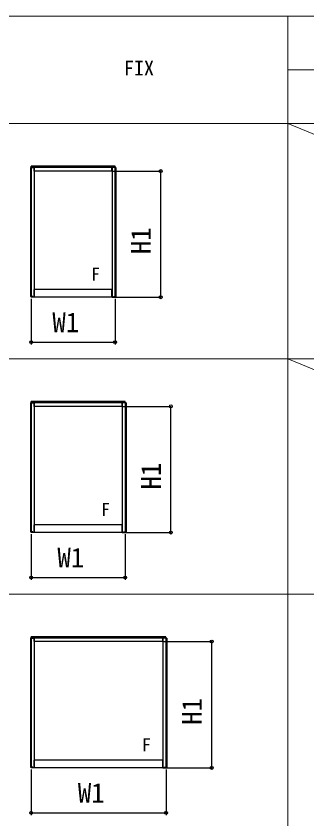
# Model space of a CAD drawing. Units: millimetres, scale not verified. Extents: x -10500 to 10500, y -15656 to 15563.
# Drawn here: x -4487 to -1890, y -8603 to -1438 of the extents above; entities that cross this region are included whole.
import ezdxf
from ezdxf.enums import TextEntityAlignment as Align

# ---------------------------------------------------------------- set-up
doc = ezdxf.new("R2010")
doc.units = ezdxf.units.MM
doc.header["$LTSCALE"] = 80
doc.layers.add('0-1_TABLE1', color=7, linetype='Continuous', lineweight=18)
doc.layers.add('0-3_YKK_A1', color=4, linetype='Continuous')
doc.layers.add('0-4_YKK_D', color=6, linetype='Continuous')
doc.styles.add('ＭＳ ゴシック', font='')
doc.styles.get('ＭＳ ゴシック').set_extended_font_data('MS Gothic')

msp = doc.modelspace()

# ---------------------------------------------------------------- linework, layer by layer
at = {"layer": '0-1_TABLE1'}
for p, q in [((-8900, -1437.98), (3040.95, -1437.98)), ((-2059.05, -1437.98), (-2059.05, -11797.98)), ((-2059.05, -1917.98), (3040.95, -1917.98)), ((-8900, -2397.98), (3040.95, -2397.98)), ((-7159.05, -2397.98), (3040.95, -2397.98)), ((-2059.05, -2397.98), (3040.95, -4497.98)), ((-8900, -4497.98), (3040.95, -4497.98)), ((-2059.05, -4497.98), (3040.95, -6597.98)), ((-8900, -6597.98), (3040.95, -6597.98))]:
    msp.add_line(p, q, dxfattribs=at)
at = {"layer": '0-3_YKK_A1'}
for p, q in [((-4359.05, -2790.98), (-4324.05, -2790.98)), ((-4359.05, -2790.98), (-4359.05, -3941.98)), ((-3603.05, -2776.98), (-4351.05, -2776.98)), ((-4351.05, -2790.98), (-4351.05, -2776.98)), ((-3603.05, -2782.98), (-4351.05, -2782.98)), ((-3603.05, -2789.98), (-4351.05, -2789.98)), ((-4350.25, -2790.98), (-4350.25, -3941.98)), ((-4324.05, -2790.98), (-4324.05, -3947.98)), ((-3630.55, -2790.98), (-4323.55, -2790.98)), ((-4323.55, -2820.98), (-4323.55, -2790.98)), ((-3630.55, -2820.98), (-3630.55, -2790.98)), ((-3630.05, -2790.98), (-3630.05, -3947.98)), ((-3595.05, -2790.98), (-3630.05, -2790.98)), ((-3603.85, -2790.98), (-3603.85, -3941.98)), ((-3603.05, -2790.98), (-3603.05, -2776.98)), ((-3595.05, -2790.98), (-3595.05, -3941.98)), ((-3630.55, -2820.98), (-4323.55, -2820.98)), ((-3630.55, -3877.98), (-4323.55, -3877.98)), ((-4323.55, -3947.98), (-4323.55, -3877.98)), ((-3630.55, -3947.98), (-3630.55, -3877.98)), ((-4347.35, -3941.98), (-4359.05, -3941.98)), ((-4351.05, -3947.98), (-4351.05, -3941.98)), ((-4324.05, -3947.98), (-4351.05, -3947.98)), ((-4347.35, -3947.98), (-4347.35, -3941.98)), ((-4346.05, -3947.98), (-4346.05, -3941.98)), ((-4336.05, -3941.98), (-4346.05, -3941.98)), ((-4336.05, -3947.98), (-4336.05, -3941.98)), ((-3630.55, -3947.98), (-4323.55, -3947.98)), ((-3630.05, -3947.98), (-3603.05, -3947.98)), ((-3618.05, -3947.98), (-3618.05, -3941.98)), ((-3618.05, -3941.98), (-3608.05, -3941.98)), ((-3608.05, -3947.98), (-3608.05, -3941.98)), ((-3606.75, -3947.98), (-3606.75, -3941.98)), ((-3606.75, -3941.98), (-3595.05, -3941.98)), ((-3603.05, -3947.98), (-3603.05, -3941.98)), ((-4359.05, -4890.98), (-4324.05, -4890.98)), ((-4359.05, -4890.98), (-4359.05, -6041.98)), ((-3513.05, -4876.98), (-4351.05, -4876.98)), ((-4351.05, -4890.98), (-4351.05, -4876.98)), ((-3513.05, -4882.98), (-4351.05, -4882.98)), ((-3513.05, -4889.98), (-4351.05, -4889.98)), ((-4350.25, -4890.98), (-4350.25, -6041.98)), ((-4324.05, -4890.98), (-4324.05, -6047.98)), ((-3540.55, -4890.98), (-4323.55, -4890.98)), ((-4323.55, -4920.98), (-4323.55, -4890.98)), ((-3540.55, -4920.98), (-4323.55, -4920.98)), ((-3540.55, -4920.98), (-3540.55, -4890.98)), ((-3540.05, -4890.98), (-3540.05, -6047.98)), ((-3505.05, -4890.98), (-3540.05, -4890.98)), ((-3513.85, -4890.98), (-3513.85, -6041.98)), ((-3513.05, -4890.98), (-3513.05, -4876.98)), ((-3505.05, -4890.98), (-3505.05, -6041.98)), ((-3540.55, -5977.98), (-4323.55, -5977.98)), ((-4323.55, -6047.98), (-4323.55, -5977.98)), ((-3540.55, -6047.98), (-3540.55, -5977.98)), ((-4347.35, -6041.98), (-4359.05, -6041.98)), ((-4351.05, -6047.98), (-4351.05, -6041.98)), ((-4324.05, -6047.98), (-4351.05, -6047.98)), ((-4347.35, -6047.98), (-4347.35, -6041.98)), ((-4346.05, -6047.98), (-4346.05, -6041.98)), ((-4336.05, -6041.98), (-4346.05, -6041.98)), ((-4336.05, -6047.98), (-4336.05, -6041.98)), ((-3540.55, -6047.98), (-4323.55, -6047.98)), ((-3540.05, -6047.98), (-3513.05, -6047.98)), ((-3528.05, -6047.98), (-3528.05, -6041.98)), ((-3528.05, -6041.98), (-3518.05, -6041.98)), ((-3518.05, -6047.98), (-3518.05, -6041.98)), ((-3516.75, -6047.98), (-3516.75, -6041.98)), ((-3516.75, -6041.98), (-3505.05, -6041.98)), ((-3513.05, -6047.98), (-3513.05, -6041.98)), ((-4359.05, -6990.98), (-4324.05, -6990.98)), ((-4359.05, -6990.98), (-4359.05, -8141.98)), ((-3148.05, -6976.98), (-4351.05, -6976.98)), ((-4351.05, -6990.98), (-4351.05, -6976.98)), ((-3148.05, -6982.98), (-4351.05, -6982.98)), ((-3148.05, -6989.98), (-4351.05, -6989.98)), ((-4350.25, -6990.98), (-4350.25, -8141.98)), ((-4324.05, -6990.98), (-4324.05, -8147.98)), ((-3175.55, -6990.98), (-4323.55, -6990.98)), ((-4323.55, -7020.98), (-4323.55, -6990.98)), ((-3175.55, -7020.98), (-4323.55, -7020.98)), ((-3175.55, -7020.98), (-3175.55, -6990.98)), ((-3175.05, -6990.98), (-3175.05, -8147.98)), ((-3140.05, -6990.98), (-3175.05, -6990.98)), ((-3148.85, -6990.98), (-3148.85, -8141.98)), ((-3148.05, -6990.98), (-3148.05, -6976.98)), ((-3140.05, -6990.98), (-3140.05, -8141.98)), ((-3175.55, -8077.98), (-4323.55, -8077.98)), ((-4323.55, -8147.98), (-4323.55, -8077.98)), ((-3175.55, -8147.98), (-3175.55, -8077.98)), ((-4347.35, -8141.98), (-4359.05, -8141.98)), ((-4351.05, -8147.98), (-4351.05, -8141.98)), ((-4324.05, -8147.98), (-4351.05, -8147.98)), ((-4347.35, -8147.98), (-4347.35, -8141.98)), ((-4346.05, -8147.98), (-4346.05, -8141.98)), ((-4336.05, -8141.98), (-4346.05, -8141.98)), ((-4336.05, -8147.98), (-4336.05, -8141.98)), ((-3175.55, -8147.98), (-4323.55, -8147.98)), ((-3175.05, -8147.98), (-3148.05, -8147.98)), ((-3163.05, -8147.98), (-3163.05, -8141.98)), ((-3163.05, -8141.98), (-3153.05, -8141.98)), ((-3153.05, -8147.98), (-3153.05, -8141.98)), ((-3151.75, -8147.98), (-3151.75, -8141.98)), ((-3151.75, -8141.98), (-3140.05, -8141.98)), ((-3148.05, -8147.98), (-3148.05, -8141.98))]:
    msp.add_line(p, q, dxfattribs=at)
at = {"layer": '0-4_YKK_D'}
for p, q in [((-3629.55, -2820.98), (-3194.05, -2820.98)), ((-3195.05, -3947.98), (-3195.05, -2820.98)), ((-4351.55, -3942.43), (-4351.55, -3941.98)), ((-4351.55, -3962.43), (-4351.55, -4367.98)), ((-3602.55, -3942.43), (-3602.55, -3941.98)), ((-3602.55, -3962.43), (-3602.55, -4367.98)), ((-3602.05, -3947.98), (-3194.05, -3947.98)), ((-4351.55, -4347.98), (-3602.55, -4347.98)), ((-3539.55, -4920.98), (-3104.05, -4920.98)), ((-3105.05, -6047.98), (-3105.05, -4920.98)), ((-4351.55, -6042.43), (-4351.55, -6041.98)), ((-4351.55, -6062.43), (-4351.55, -6467.98)), ((-3512.55, -6042.43), (-3512.55, -6041.98)), ((-3512.55, -6062.43), (-3512.55, -6467.98)), ((-3512.05, -6047.98), (-3104.05, -6047.98)), ((-4351.55, -6447.98), (-3512.55, -6447.98)), ((-3174.55, -7020.98), (-2739.05, -7020.98)), ((-2740.05, -8147.98), (-2740.05, -7020.98)), ((-4351.55, -8142.43), (-4351.55, -8141.98)), ((-4351.55, -8162.43), (-4351.55, -8567.98)), ((-3147.55, -8142.43), (-3147.55, -8141.98)), ((-3147.55, -8162.43), (-3147.55, -8567.98)), ((-3147.05, -8147.98), (-2739.05, -8147.98)), ((-4351.55, -8547.98), (-3147.55, -8547.98))]:
    msp.add_line(p, q, dxfattribs=at)
for centre in [(-3195.05, -2820.98), (-3195.05, -3947.98), (-4351.55, -4347.98), (-3602.55, -4347.98), (-3105.05, -4920.98), (-3105.05, -6047.98), (-4351.55, -6447.98), (-3512.55, -6447.98), (-2740.05, -7020.98), (-2740.05, -8147.98), (-4351.55, -8547.98), (-3147.55, -8547.98)]:
    msp.add_circle(centre, 12.75, dxfattribs=at)

# ---------------------------------------------------------------- texts
at = {"layer": '0-1_TABLE1', "style": 'ＭＳ ゴシック'}
msp.add_text('FIX', height=132, dxfattribs=at).set_placement((-3524.28, -2007.98), align=Align.BOTTOM_LEFT)
at = {"layer": '0-3_YKK_A1', "style": 'ＭＳ ゴシック'}
for p in [(-3816.99, -3834.8), (-3726.99, -5934.8), (-3361.99, -8034.8)]:
    msp.add_text('F', height=117.3, dxfattribs=at).set_placement(p, align=Align.BOTTOM_LEFT)
at = {"layer": '0-4_YKK_D', "style": 'ＭＳ ゴシック'}
for p in [(-3231.05, -3563.12), (-3141.05, -5663.12), (-2776.05, -7763.12)]:
    msp.add_text('H1', height=176, rotation=90, dxfattribs=at).set_placement(p, align=Align.BOTTOM_LEFT)
for p in [(-4162.51, -4311.98), (-4117.51, -6411.98), (-3935.01, -8511.98)]:
    msp.add_text('W1', height=176, dxfattribs=at).set_placement(p, align=Align.BOTTOM_LEFT)

doc.saveas('drawing.dxf')
